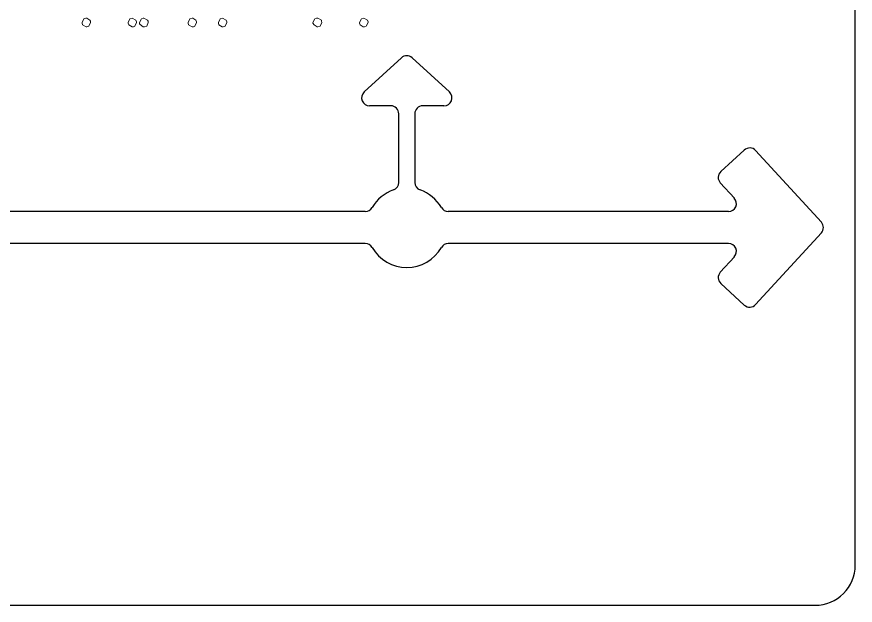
# Model space of a CAD drawing. Header units: millimetres. Extents: x 4903 to 8718, y 642 to 2401.
# Drawn here: x 8507.7 to 8717.7, y 642.3 to 789.7 of the extents above; entities that cross this region are included whole.
import ezdxf

# ---------------------------------------------------------------- set-up
doc = ezdxf.new("R2010")
doc.units = ezdxf.units.MM

msp = doc.modelspace()

# ---------------------------------------------------------------- linework, layer by layer
for p, q in [((8594.76, 770.88), (8604.07, 779.43)), ((8606.78, 779.43), (8616.09, 770.88)), ((8601.42, 767.41), (8596.11, 767.41)), ((8614.74, 767.41), (8609.42, 767.41)), ((8603.42, 748.23), (8603.42, 765.41)), ((8607.42, 765.41), (8607.42, 748.23)), ((8684.07, 750.92), (8689.96, 756.33)), ((8692.79, 756.21), (8709.25, 738.27)), ((8687.46, 744.27), (8683.94, 748.1)), ((8595.03, 740.92), (8446.9, 740.92)), ((8685.98, 740.92), (8615.82, 740.92)), ((8709.25, 735.57), (8692.79, 717.62)), ((8595.03, 732.92), (8446.9, 732.92)), ((8685.98, 732.92), (8615.82, 732.92)), ((8683.94, 725.74), (8687.46, 729.57)), ((8689.96, 717.5), (8684.07, 722.91))]:
    msp.add_line(p, q)
msp.add_lwpolyline([(8297.74, 929.3), (8297.74, 652.3, 0.414214), (8307.74, 642.3), (8707.74, 642.3, 0.414214), (8717.74, 652.3), (8717.74, 929.3, 0.414214), (8707.74, 939.3), (8307.74, 939.3, 0.414214)], format="xyb", close=True)
at = {"color": 139, "lineweight": 0}
for points in [[(8525.3, 789.34), (8525, 789.34), (8524.54, 789.19), (8524.09, 788.28), (8524.09, 788.13), (8524.24, 787.67), (8525.15, 787.22), (8525.3, 787.22), (8525.76, 787.37), (8526.21, 788.28), (8526.21, 788.58), (8526.06, 788.89)], [(8536.68, 789.34), (8536.68, 789.34), (8536.07, 789.19), (8535.62, 788.28), (8535.62, 788.13), (8535.77, 787.67), (8536.68, 787.22), (8536.98, 787.22), (8537.29, 787.37), (8537.74, 788.28), (8537.74, 788.43), (8537.59, 788.89)], [(8539.56, 789.34), (8539.41, 789.34), (8538.96, 789.19), (8538.5, 788.28), (8538.5, 787.97), (8538.65, 787.82), (8539.41, 787.22), (8539.72, 787.22), (8540.32, 787.37), (8540.63, 788.28), (8540.63, 788.58), (8540.47, 788.89)], [(8551.86, 789.34), (8551.7, 789.34), (8551.1, 789.19), (8550.64, 788.28), (8550.64, 788.13), (8550.79, 787.67), (8551.7, 787.22), (8552.01, 787.22), (8552.31, 787.37), (8552.77, 788.28), (8552.77, 788.43), (8552.61, 788.89)], [(8559.29, 789.34), (8559.29, 789.34), (8558.68, 789.19), (8558.23, 788.28), (8558.23, 788.13), (8558.38, 787.67), (8559.14, 787.22), (8559.44, 787.22), (8559.9, 787.37), (8560.35, 788.28), (8560.35, 788.43), (8560.2, 788.89)], [(8583.11, 789.34), (8582.81, 789.34), (8582.36, 789.19), (8581.9, 788.28), (8581.9, 788.13), (8582.2, 787.67), (8582.96, 787.22), (8583.11, 787.22), (8583.72, 787.37), (8584.18, 788.28), (8584.03, 788.58), (8584.03, 788.89)], [(8594.65, 789.34), (8594.65, 789.34), (8594.04, 789.19), (8593.59, 788.28), (8593.59, 788.13), (8593.74, 787.67), (8594.5, 787.22), (8594.8, 787.22), (8595.25, 787.37), (8595.71, 788.28), (8595.71, 788.43), (8595.56, 788.89)]]:
    msp.add_lwpolyline(points, close=True, dxfattribs=at)
for centre, radius, start, end in [((8605.42, 777.96), 2, 47.4556, 132.5444), ((8596.11, 769.41), 2, 132.5444, 270), ((8614.74, 769.41), 2, 270, 47.4556), ((8601.42, 765.41), 2, 0, 90), ((8609.42, 765.41), 2, 90, 180), ((8691.31, 754.86), 2, 42.5444, 132.5444), ((8685.42, 749.45), 2, 132.5444, 222.5444), ((8601.42, 748.23), 2, 289.4712, 0), ((8609.42, 748.23), 2, 180, 250.5288), ((8605.42, 736.92), 10, 109.4712, 150), ((8605.42, 736.92), 10, 30, 70.5288), ((8685.98, 742.92), 2, 270, 42.5444), ((8595.03, 742.92), 2, 270, 330), ((8615.82, 742.92), 2, 210, 270), ((8707.78, 736.92), 2, 317.4556, 42.5444), ((8595.03, 730.92), 2, 30, 90), ((8615.82, 730.92), 2, 90, 150), ((8685.98, 730.92), 2, 317.4556, 90), ((8605.42, 736.92), 10, 210, 330), ((8685.42, 724.38), 2, 137.4556, 227.4556), ((8691.31, 718.98), 2, 227.4556, 317.4556)]:
    msp.add_arc(centre, radius, start, end)

doc.saveas('drawing.dxf')
